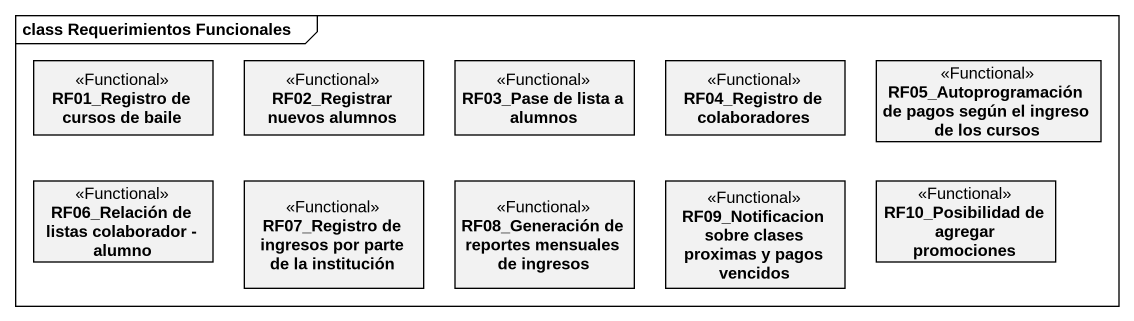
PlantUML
@startuml
mainframe class Requerimientos Funcionales
hide circle
hide empty members
class "RF01_Registro de cursos de baile" as RF01_Registro_de_cursos_de <<Functional>>
class "RF02_Registrar nuevos alumnos" as RF02_Registrar_nuevos <<Functional>>
class "RF03_Pase de lista a alumnos" as RF03_Pase_de_lista_a_alumnos <<Functional>>
class "RF04_Registro de colaboradores" as RF04_Registro_de <<Functional>>
class "RF05_Autoprogramación de pagos según el ingreso de los cursos" as RF05_Autoprogramación_de <<Functional>>
class "RF06_Relación de listas colaborador - alumno" as RF06_Relación_de_listas <<Functional>>
class "RF07_Registro de ingresos por parte de la institución" as RF07_Registro_de_ingresos <<Functional>>
class "RF08_Generación de reportes mensuales de ingresos" as RF08_Generación_de_reportes <<Functional>>
class "RF09_Notificacion sobre clases proximas y pagos vencidos" as RF09_Notificacion_sobre <<Functional>>
class "RF10_Posibilidad de agregar promociones" as RF10_Posibilidad_de_agregar <<Functional>>
@enduml
